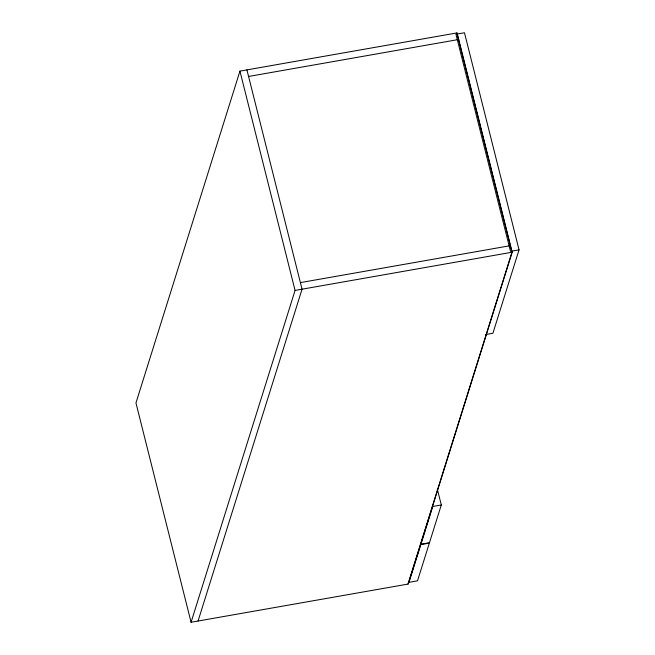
<?xml version="1.0" encoding="UTF-8"?>
<svg xmlns="http://www.w3.org/2000/svg" width="655" height="655" viewBox="0 0 655 655"><rect width="100%" height="100%" fill="white"/><g stroke="black" fill="none" stroke-linecap="round" stroke-linejoin="round"><path stroke-width="0.98" d="M239.943 71.117L135.953 402.948L191.08 622.25L408.196 584.047L512.185 252.208L457.059 32.906L239.943 71.117L295.069 290.419L191.08 622.25M198.056 621.022L302.045 289.191L246.919 69.888M407.967 584.088L511.956 252.249L456.83 32.947M519.047 249.858L510.515 251.356L455.945 34.248L464.469 32.75L519.047 249.858L492.904 333.272L485.322 334.607M441.298 504.964L429.483 542.667L420.952 544.174L432.775 506.462L441.298 504.964L437.311 489.097M248.573 76.463L458.713 39.488M300.391 282.608L510.532 245.633M295.069 290.419L512.185 252.208M420.813 544.624L408.998 582.328L417.522 580.829L429.344 543.126L420.813 544.624"/></g></svg>
